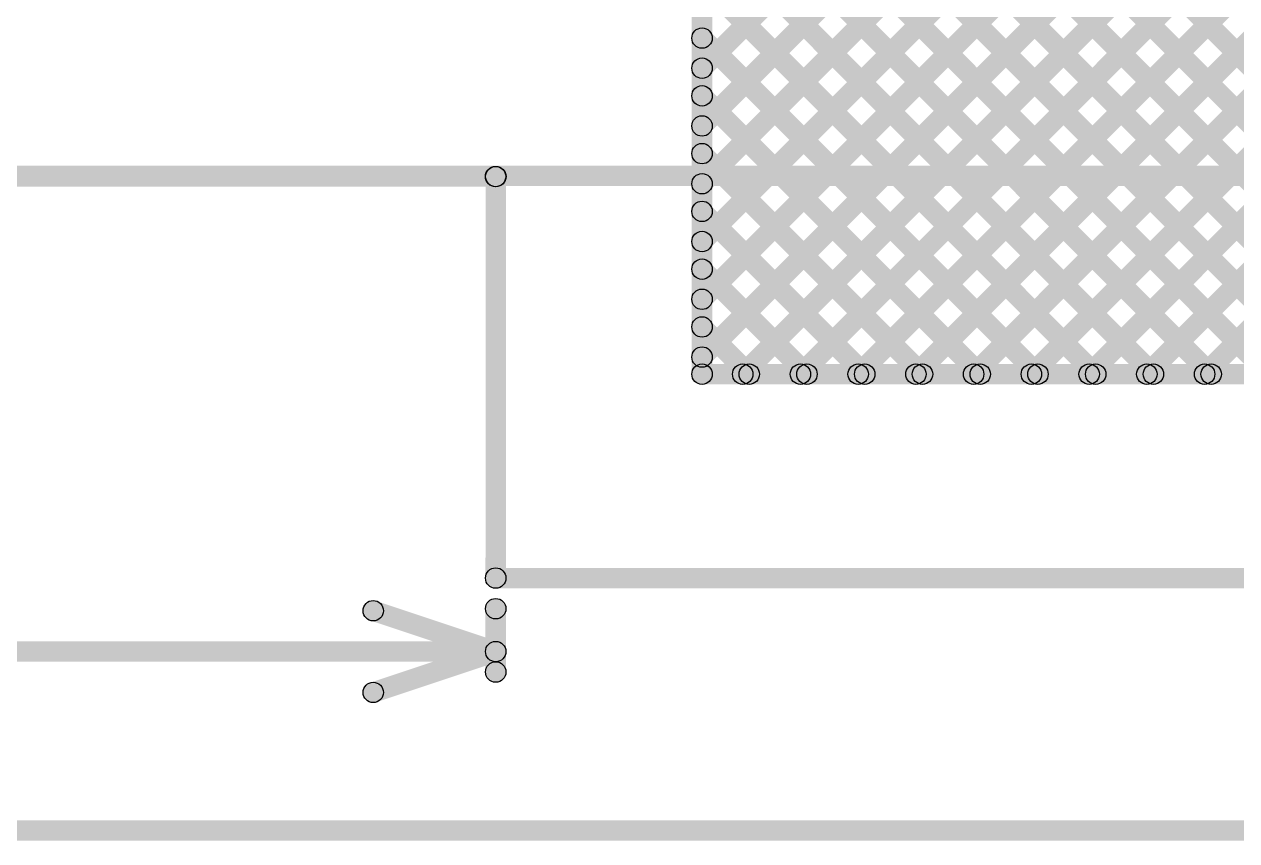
# Model space of a CAD drawing. Header units: millimetres. Extents: x -0.22 to 4.11, y -0.25 to 2.01.
# Drawn here: x 2.363 to 2.956, y -0.214 to 0.186 of the extents above; entities that cross this region are included whole.
import ezdxf

# ---------------------------------------------------------------- set-up
doc = ezdxf.new("R2010")
doc.units = ezdxf.units.MM
doc.header["$MEASUREMENT"] = 0
for name, color, linetype in [('BottomLayer', 5, 'Continuous'), ('Mechanical1', 6, 'Continuous'), ('Mechanical2', 216, 'Continuous'), ('TopLayer', 1, 'Continuous')]:
    doc.layers.add(name, color=color, linetype=linetype)

msp = doc.modelspace()

# ---------------------------------------------------------------- hatches: boundary and pattern name
at = {"layer": 'BottomLayer'}
for points in [[(2.69807, 0.16064), (2.691, 0.16771), (3.74732, 1.22403), (3.75439, 1.21696)], [(2.69807, 0.13236), (2.691, 0.13943), (3.7756, 1.22403), (3.78267, 1.21696)], [(2.69807, 0.16064), (2.691, 0.16771), (3.74732, 1.22403), (3.75439, 1.21696)], [(2.69807, 0.13236), (2.691, 0.13943), (3.7756, 1.22403), (3.78267, 1.21696)], [(2.69807, 0.10407), (2.691, 0.11114), (3.791, 1.21114), (3.79807, 1.20407)], [(2.69807, 0.10407), (2.691, 0.11114), (3.791, 1.21114), (3.79807, 1.20407)], [(2.69807, 0.07579), (2.691, 0.08286), (3.791, 1.18286), (3.79807, 1.17579)], [(2.69807, 0.07579), (2.691, 0.08286), (3.791, 1.18286), (3.79807, 1.17579)], [(2.69807, 0.0475), (2.691, 0.05457), (3.791, 1.15457), (3.79807, 1.1475)], [(2.69807, 0.0475), (2.691, 0.05457), (3.791, 1.15457), (3.79807, 1.1475)], [(2.69807, 0.01922), (2.691, 0.02629), (3.791, 1.12629), (3.79807, 1.11922)], [(2.69807, 0.01922), (2.691, 0.02629), (3.791, 1.12629), (3.79807, 1.11922)], [(2.71799, 0.01085), (2.71091, 0.01792), (3.791, 1.09801), (3.79807, 1.09093)], [(2.71799, 0.01085), (2.71091, 0.01792), (3.791, 1.09801), (3.79807, 1.09093)], [(2.74627, 0.01085), (2.7392, 0.01792), (3.791, 1.06972), (3.79807, 1.06265)], [(2.74627, 0.01085), (2.7392, 0.01792), (3.791, 1.06972), (3.79807, 1.06265)], [(2.77455, 0.01085), (2.76748, 0.01792), (3.791, 1.04144), (3.79807, 1.03437)], [(2.77455, 0.01085), (2.76748, 0.01792), (3.791, 1.04144), (3.79807, 1.03437)], [(2.80284, 0.01085), (2.79577, 0.01792), (3.791, 1.01315), (3.79807, 1.00608)], [(2.80284, 0.01085), (2.79577, 0.01792), (3.791, 1.01315), (3.79807, 1.00608)], [(2.83112, 0.01085), (2.82405, 0.01792), (3.791, 0.98487), (3.79807, 0.9778)], [(2.83112, 0.01085), (2.82405, 0.01792), (3.791, 0.98487), (3.79807, 0.9778)], [(2.85941, 0.01085), (2.85234, 0.01792), (3.791, 0.95658), (3.79807, 0.94951)], [(2.85941, 0.01085), (2.85234, 0.01792), (3.791, 0.95658), (3.79807, 0.94951)], [(2.88769, 0.01085), (2.88062, 0.01792), (3.791, 0.9283), (3.79807, 0.92123)], [(2.88769, 0.01085), (2.88062, 0.01792), (3.791, 0.9283), (3.79807, 0.92123)], [(2.91598, 0.01085), (2.9089, 0.01792), (3.791, 0.90001), (3.79807, 0.89294)], [(2.91598, 0.01085), (2.9089, 0.01792), (3.791, 0.90001), (3.79807, 0.89294)], [(2.2437, 0.87726), (2.25077, 0.88433), (3.11717, 0.01792), (3.1101, 0.01085)], [(2.2437, 0.87726), (2.25077, 0.88433), (3.11717, 0.01792), (3.1101, 0.01085)], [(2.22955, 0.86312), (2.23663, 0.87019), (3.08889, 0.01792), (3.08182, 0.01085)], [(2.22955, 0.86312), (2.23663, 0.87019), (3.08889, 0.01792), (3.08182, 0.01085)], [(2.94426, 0.01085), (2.93719, 0.01792), (3.791, 0.87173), (3.79807, 0.86466)], [(2.94426, 0.01085), (2.93719, 0.01792), (3.791, 0.87173), (3.79807, 0.86466)], [(2.239, 0.82539), (2.24607, 0.83246), (3.06061, 0.01792), (3.05353, 0.01085)], [(2.239, 0.82539), (2.24607, 0.83246), (3.06061, 0.01792), (3.05353, 0.01085)], [(2.239, 0.7971), (2.24607, 0.80418), (3.03232, 0.01792), (3.02525, 0.01085)], [(2.239, 0.7971), (2.24607, 0.80418), (3.03232, 0.01792), (3.02525, 0.01085)], [(2.239, 0.76882), (2.24607, 0.77589), (3.00404, 0.01792), (2.99697, 0.01085)], [(2.239, 0.76882), (2.24607, 0.77589), (3.00404, 0.01792), (2.99697, 0.01085)], [(2.239, 0.74054), (2.24607, 0.74761), (2.97575, 0.01792), (2.96868, 0.01085)], [(2.239, 0.74054), (2.24607, 0.74761), (2.97575, 0.01792), (2.96868, 0.01085)], [(2.239, 0.71225), (2.24607, 0.71932), (2.94747, 0.01792), (2.9404, 0.01085)], [(2.239, 0.71225), (2.24607, 0.71932), (2.94747, 0.01792), (2.9404, 0.01085)], [(2.239, 0.68397), (2.24607, 0.69104), (2.91918, 0.01792), (2.91211, 0.01085)], [(2.239, 0.68397), (2.24607, 0.69104), (2.91918, 0.01792), (2.91211, 0.01085)], [(2.68953, 0.21006), (2.69953, 0.21006), (2.69953, 0.01439), (2.68953, 0.01439)], [(2.68953, 0.21006), (2.69953, 0.21006), (2.69953, 0.01439), (2.68953, 0.01439)], [(2.691, 0.20368), (2.69807, 0.21075), (2.8909, 0.01792), (2.88383, 0.01085)], [(2.691, 0.20368), (2.69807, 0.21075), (2.8909, 0.01792), (2.88383, 0.01085)], [(2.691, 0.1754), (2.69807, 0.18247), (2.86262, 0.01792), (2.85554, 0.01085)], [(2.691, 0.1754), (2.69807, 0.18247), (2.86262, 0.01792), (2.85554, 0.01085)], [(2.691, 0.14711), (2.69807, 0.15419), (2.83433, 0.01792), (2.82726, 0.01085)], [(2.691, 0.14711), (2.69807, 0.15419), (2.83433, 0.01792), (2.82726, 0.01085)], [(2.691, 0.11883), (2.69807, 0.1259), (2.80605, 0.01792), (2.79898, 0.01085)], [(2.691, 0.11883), (2.69807, 0.1259), (2.80605, 0.01792), (2.79898, 0.01085)], [(2.691, 0.09055), (2.69807, 0.09762), (2.77776, 0.01792), (2.77069, 0.01085)], [(2.691, 0.09055), (2.69807, 0.09762), (2.77776, 0.01792), (2.77069, 0.01085)], [(2.691, 0.06226), (2.69807, 0.06933), (2.74948, 0.01792), (2.74241, 0.01085)], [(2.691, 0.06226), (2.69807, 0.06933), (2.74948, 0.01792), (2.74241, 0.01085)], [(2.691, 0.03398), (2.69807, 0.04105), (2.72119, 0.01792), (2.71412, 0.01085)], [(2.691, 0.03398), (2.69807, 0.04105), (2.72119, 0.01792), (2.71412, 0.01085)], [(2.69453, 0.00939), (2.69453, 0.01939), (3.72304, 0.01939), (3.72304, 0.00939)], [(2.69453, 0.00939), (2.69453, 0.01939), (3.72304, 0.01939), (3.72304, 0.00939)]]:
    msp.add_hatch(color=5, dxfattribs=at).paths.add_polyline_path(points)
h = msp.add_hatch(color=5, dxfattribs=at)
edge = h.paths.add_edge_path()
edge.add_arc((2.69453, 0.17893), 0.005, 0, 360)
h = msp.add_hatch(color=5, dxfattribs=at)
edge = h.paths.add_edge_path()
edge.add_arc((2.69453, 0.17893), 0.005, 0, 360)
h = msp.add_hatch(color=5, dxfattribs=at)
edge = h.paths.add_edge_path()
edge.add_arc((2.69453, 0.16418), 0.005, 0, 360)
h = msp.add_hatch(color=5, dxfattribs=at)
edge = h.paths.add_edge_path()
edge.add_arc((2.69453, 0.16418), 0.005, 0, 360)
h = msp.add_hatch(color=5, dxfattribs=at)
edge = h.paths.add_edge_path()
edge.add_arc((2.69453, 0.15065), 0.005, 0, 360)
h = msp.add_hatch(color=5, dxfattribs=at)
edge = h.paths.add_edge_path()
edge.add_arc((2.69453, 0.15065), 0.005, 0, 360)
h = msp.add_hatch(color=5, dxfattribs=at)
edge = h.paths.add_edge_path()
edge.add_arc((2.69453, 0.13589), 0.005, 0, 360)
h = msp.add_hatch(color=5, dxfattribs=at)
edge = h.paths.add_edge_path()
edge.add_arc((2.69453, 0.13589), 0.005, 0, 360)
h = msp.add_hatch(color=5, dxfattribs=at)
edge = h.paths.add_edge_path()
edge.add_arc((2.69453, 0.12237), 0.005, 0, 360)
h = msp.add_hatch(color=5, dxfattribs=at)
edge = h.paths.add_edge_path()
edge.add_arc((2.69453, 0.12237), 0.005, 0, 360)
h = msp.add_hatch(color=5, dxfattribs=at)
edge = h.paths.add_edge_path()
edge.add_arc((2.69453, 0.10761), 0.005, 0, 360)
h = msp.add_hatch(color=5, dxfattribs=at)
edge = h.paths.add_edge_path()
edge.add_arc((2.69453, 0.10761), 0.005, 0, 360)
h = msp.add_hatch(color=5, dxfattribs=at)
edge = h.paths.add_edge_path()
edge.add_arc((2.69453, 0.09408), 0.005, 0, 360)
h = msp.add_hatch(color=5, dxfattribs=at)
edge = h.paths.add_edge_path()
edge.add_arc((2.69453, 0.09408), 0.005, 0, 360)
h = msp.add_hatch(color=5, dxfattribs=at)
edge = h.paths.add_edge_path()
edge.add_arc((2.69453, 0.07932), 0.005, 0, 360)
h = msp.add_hatch(color=5, dxfattribs=at)
edge = h.paths.add_edge_path()
edge.add_arc((2.69453, 0.07932), 0.005, 0, 360)
h = msp.add_hatch(color=5, dxfattribs=at)
edge = h.paths.add_edge_path()
edge.add_arc((2.69453, 0.0658), 0.005, 0, 360)
h = msp.add_hatch(color=5, dxfattribs=at)
edge = h.paths.add_edge_path()
edge.add_arc((2.69453, 0.0658), 0.005, 0, 360)
h = msp.add_hatch(color=5, dxfattribs=at)
edge = h.paths.add_edge_path()
edge.add_arc((2.69453, 0.05104), 0.005, 0, 360)
h = msp.add_hatch(color=5, dxfattribs=at)
edge = h.paths.add_edge_path()
edge.add_arc((2.69453, 0.05104), 0.005, 0, 360)
h = msp.add_hatch(color=5, dxfattribs=at)
edge = h.paths.add_edge_path()
edge.add_arc((2.69453, 0.03751), 0.005, 0, 360)
h = msp.add_hatch(color=5, dxfattribs=at)
edge = h.paths.add_edge_path()
edge.add_arc((2.69453, 0.03751), 0.005, 0, 360)
h = msp.add_hatch(color=5, dxfattribs=at)
edge = h.paths.add_edge_path()
edge.add_arc((2.69453, 0.02275), 0.005, 0, 360)
h = msp.add_hatch(color=5, dxfattribs=at)
edge = h.paths.add_edge_path()
edge.add_arc((2.69453, 0.02275), 0.005, 0, 360)
h = msp.add_hatch(color=5, dxfattribs=at)
edge = h.paths.add_edge_path()
edge.add_arc((2.69453, 0.01439), 0.005, 0, 360)
h = msp.add_hatch(color=5, dxfattribs=at)
edge = h.paths.add_edge_path()
edge.add_arc((2.69453, 0.01439), 0.005, 0, 360)
h = msp.add_hatch(color=5, dxfattribs=at)
edge = h.paths.add_edge_path()
edge.add_arc((2.69453, 0.01439), 0.005, 0, 360)
h = msp.add_hatch(color=5, dxfattribs=at)
edge = h.paths.add_edge_path()
edge.add_arc((2.69453, 0.01439), 0.005, 0, 360)
h = msp.add_hatch(color=5, dxfattribs=at)
edge = h.paths.add_edge_path()
edge.add_arc((2.71445, 0.01439), 0.005, 0, 360)
h = msp.add_hatch(color=5, dxfattribs=at)
edge = h.paths.add_edge_path()
edge.add_arc((2.71445, 0.01439), 0.005, 0, 360)
h = msp.add_hatch(color=5, dxfattribs=at)
edge = h.paths.add_edge_path()
edge.add_arc((2.71766, 0.01439), 0.005, 0, 360)
h = msp.add_hatch(color=5, dxfattribs=at)
edge = h.paths.add_edge_path()
edge.add_arc((2.71766, 0.01439), 0.005, 0, 360)
h = msp.add_hatch(color=5, dxfattribs=at)
edge = h.paths.add_edge_path()
edge.add_arc((2.74273, 0.01439), 0.005, 0, 360)
h = msp.add_hatch(color=5, dxfattribs=at)
edge = h.paths.add_edge_path()
edge.add_arc((2.74273, 0.01439), 0.005, 0, 360)
h = msp.add_hatch(color=5, dxfattribs=at)
edge = h.paths.add_edge_path()
edge.add_arc((2.74594, 0.01439), 0.005, 0, 360)
h = msp.add_hatch(color=5, dxfattribs=at)
edge = h.paths.add_edge_path()
edge.add_arc((2.74594, 0.01439), 0.005, 0, 360)
h = msp.add_hatch(color=5, dxfattribs=at)
edge = h.paths.add_edge_path()
edge.add_arc((2.77102, 0.01439), 0.005, 0, 360)
h = msp.add_hatch(color=5, dxfattribs=at)
edge = h.paths.add_edge_path()
edge.add_arc((2.77102, 0.01439), 0.005, 0, 360)
h = msp.add_hatch(color=5, dxfattribs=at)
edge = h.paths.add_edge_path()
edge.add_arc((2.77423, 0.01439), 0.005, 0, 360)
h = msp.add_hatch(color=5, dxfattribs=at)
edge = h.paths.add_edge_path()
edge.add_arc((2.77423, 0.01439), 0.005, 0, 360)
h = msp.add_hatch(color=5, dxfattribs=at)
edge = h.paths.add_edge_path()
edge.add_arc((2.7993, 0.01439), 0.005, 0, 360)
h = msp.add_hatch(color=5, dxfattribs=at)
edge = h.paths.add_edge_path()
edge.add_arc((2.7993, 0.01439), 0.005, 0, 360)
h = msp.add_hatch(color=5, dxfattribs=at)
edge = h.paths.add_edge_path()
edge.add_arc((2.80251, 0.01439), 0.005, 0, 360)
h = msp.add_hatch(color=5, dxfattribs=at)
edge = h.paths.add_edge_path()
edge.add_arc((2.80251, 0.01439), 0.005, 0, 360)
h = msp.add_hatch(color=5, dxfattribs=at)
edge = h.paths.add_edge_path()
edge.add_arc((2.82759, 0.01439), 0.005, 0, 360)
h = msp.add_hatch(color=5, dxfattribs=at)
edge = h.paths.add_edge_path()
edge.add_arc((2.82759, 0.01439), 0.005, 0, 360)
h = msp.add_hatch(color=5, dxfattribs=at)
edge = h.paths.add_edge_path()
edge.add_arc((2.8308, 0.01439), 0.005, 0, 360)
h = msp.add_hatch(color=5, dxfattribs=at)
edge = h.paths.add_edge_path()
edge.add_arc((2.8308, 0.01439), 0.005, 0, 360)
h = msp.add_hatch(color=5, dxfattribs=at)
edge = h.paths.add_edge_path()
edge.add_arc((2.85587, 0.01439), 0.005, 0, 360)
h = msp.add_hatch(color=5, dxfattribs=at)
edge = h.paths.add_edge_path()
edge.add_arc((2.85587, 0.01439), 0.005, 0, 360)
h = msp.add_hatch(color=5, dxfattribs=at)
edge = h.paths.add_edge_path()
edge.add_arc((2.85908, 0.01439), 0.005, 0, 360)
h = msp.add_hatch(color=5, dxfattribs=at)
edge = h.paths.add_edge_path()
edge.add_arc((2.85908, 0.01439), 0.005, 0, 360)
h = msp.add_hatch(color=5, dxfattribs=at)
edge = h.paths.add_edge_path()
edge.add_arc((2.88416, 0.01439), 0.005, 0, 360)
h = msp.add_hatch(color=5, dxfattribs=at)
edge = h.paths.add_edge_path()
edge.add_arc((2.88416, 0.01439), 0.005, 0, 360)
h = msp.add_hatch(color=5, dxfattribs=at)
edge = h.paths.add_edge_path()
edge.add_arc((2.88736, 0.01439), 0.005, 0, 360)
h = msp.add_hatch(color=5, dxfattribs=at)
edge = h.paths.add_edge_path()
edge.add_arc((2.88736, 0.01439), 0.005, 0, 360)
h = msp.add_hatch(color=5, dxfattribs=at)
edge = h.paths.add_edge_path()
edge.add_arc((2.91244, 0.01439), 0.005, 0, 360)
h = msp.add_hatch(color=5, dxfattribs=at)
edge = h.paths.add_edge_path()
edge.add_arc((2.91244, 0.01439), 0.005, 0, 360)
h = msp.add_hatch(color=5, dxfattribs=at)
edge = h.paths.add_edge_path()
edge.add_arc((2.91565, 0.01439), 0.005, 0, 360)
h = msp.add_hatch(color=5, dxfattribs=at)
edge = h.paths.add_edge_path()
edge.add_arc((2.91565, 0.01439), 0.005, 0, 360)
h = msp.add_hatch(color=5, dxfattribs=at)
edge = h.paths.add_edge_path()
edge.add_arc((2.94072, 0.01439), 0.005, 0, 360)
h = msp.add_hatch(color=5, dxfattribs=at)
edge = h.paths.add_edge_path()
edge.add_arc((2.94072, 0.01439), 0.005, 0, 360)
h = msp.add_hatch(color=5, dxfattribs=at)
edge = h.paths.add_edge_path()
edge.add_arc((2.94393, 0.01439), 0.005, 0, 360)
h = msp.add_hatch(color=5, dxfattribs=at)
edge = h.paths.add_edge_path()
edge.add_arc((2.94393, 0.01439), 0.005, 0, 360)
at = {"layer": 'Mechanical1'}
for points in [[(0.71353, 0.10643), (0.71353, 0.11643), (3.09542, 0.11643), (3.09542, 0.10643)], [(2.53187, -0.10618), (2.53504, -0.0967), (2.59504, -0.1167), (2.59187, -0.12618)], [(2.59845, -0.13144), (2.58845, -0.13144), (2.58845, -0.10044), (2.59845, -0.10044)], [(2.17439, -0.12644), (2.17439, -0.11644), (2.59345, -0.11644), (2.59345, -0.12644)], [(2.53504, -0.14618), (2.53187, -0.1367), (2.59187, -0.1167), (2.59504, -0.12618)], [(2.1743, -0.21406), (2.1743, -0.20406), (3.80877, -0.20406), (3.80877, -0.21406)]]:
    msp.add_hatch(color=6, dxfattribs=at).paths.add_polyline_path(points)
h = msp.add_hatch(color=6, dxfattribs=at)
edge = h.paths.add_edge_path()
edge.add_arc((2.53345, -0.10144), 0.005, 0, 360)
h = msp.add_hatch(color=6, dxfattribs=at)
edge = h.paths.add_edge_path()
edge.add_arc((2.59345, -0.10044), 0.005, 0, 360)
h = msp.add_hatch(color=6, dxfattribs=at)
edge = h.paths.add_edge_path()
edge.add_arc((2.59345, -0.12144), 0.005, 0, 360)
h = msp.add_hatch(color=6, dxfattribs=at)
edge = h.paths.add_edge_path()
edge.add_arc((2.59345, -0.12144), 0.005, 0, 360)
h = msp.add_hatch(color=6, dxfattribs=at)
edge = h.paths.add_edge_path()
edge.add_arc((2.59345, -0.12144), 0.005, 0, 360)
h = msp.add_hatch(color=6, dxfattribs=at)
edge = h.paths.add_edge_path()
edge.add_arc((2.59345, -0.13144), 0.005, 0, 360)
h = msp.add_hatch(color=6, dxfattribs=at)
edge = h.paths.add_edge_path()
edge.add_arc((2.53345, -0.14144), 0.005, 0, 360)
at = {"layer": 'Mechanical2'}
for points in [[(1.21542, 0.10613), (1.21542, 0.11613), (2.59338, 0.11613), (2.59338, 0.10613)], [(2.59845, -0.08544), (2.58845, -0.08543), (2.58853, 0.11113), (2.59853, 0.11113)], [(2.59345, -0.09044), (2.59345, -0.08044), (3.89416, -0.08044), (3.89416, -0.09044)]]:
    msp.add_hatch(color=216, dxfattribs=at).paths.add_polyline_path(points)
h = msp.add_hatch(color=216, dxfattribs=at)
edge = h.paths.add_edge_path()
edge.add_arc((2.59338, 0.11113), 0.005, 0, 360)
h = msp.add_hatch(color=216, dxfattribs=at)
edge = h.paths.add_edge_path()
edge.add_arc((2.59353, 0.11113), 0.005, 0, 360)
h = msp.add_hatch(color=216, dxfattribs=at)
edge = h.paths.add_edge_path()
edge.add_arc((2.59345, -0.08544), 0.005, 0, 360)
h = msp.add_hatch(color=216, dxfattribs=at)
edge = h.paths.add_edge_path()
edge.add_arc((2.59345, -0.08544), 0.005, 0, 360)
at = {"layer": 'TopLayer'}
for points in [[(2.35396, 0.56901), (2.36103, 0.57608), (2.91918, 0.01792), (2.91211, 0.01085)], [(2.35396, 0.56901), (2.36103, 0.57608), (2.91918, 0.01792), (2.91211, 0.01085)], [(2.38224, 0.56901), (2.38931, 0.57608), (2.94747, 0.01792), (2.9404, 0.01085)], [(2.38224, 0.56901), (2.38931, 0.57608), (2.94747, 0.01792), (2.9404, 0.01085)], [(2.41052, 0.56901), (2.41759, 0.57608), (2.97575, 0.01792), (2.96868, 0.01085)], [(2.41052, 0.56901), (2.41759, 0.57608), (2.97575, 0.01792), (2.96868, 0.01085)], [(2.43881, 0.56901), (2.44588, 0.57608), (3.00404, 0.01792), (2.99697, 0.01085)], [(2.43881, 0.56901), (2.44588, 0.57608), (3.00404, 0.01792), (2.99697, 0.01085)], [(2.46709, 0.56901), (2.47416, 0.57608), (3.03232, 0.01792), (3.02525, 0.01085)], [(2.46709, 0.56901), (2.47416, 0.57608), (3.03232, 0.01792), (3.02525, 0.01085)], [(2.49538, 0.56901), (2.50245, 0.57608), (3.06061, 0.01792), (3.05353, 0.01085)], [(2.49538, 0.56901), (2.50245, 0.57608), (3.06061, 0.01792), (3.05353, 0.01085)], [(2.52366, 0.56901), (2.53073, 0.57608), (3.08889, 0.01792), (3.08182, 0.01085)], [(2.52366, 0.56901), (2.53073, 0.57608), (3.08889, 0.01792), (3.08182, 0.01085)], [(2.55195, 0.56901), (2.55902, 0.57608), (3.11717, 0.01792), (3.1101, 0.01085)], [(2.55195, 0.56901), (2.55902, 0.57608), (3.11717, 0.01792), (3.1101, 0.01085)], [(2.69807, 0.16064), (2.691, 0.16771), (3.09937, 0.57608), (3.10644, 0.56901)], [(2.69807, 0.13236), (2.691, 0.13943), (3.12765, 0.57608), (3.13472, 0.56901)], [(2.69807, 0.07579), (2.691, 0.08286), (3.18422, 0.57608), (3.19129, 0.56901)], [(2.69807, 0.10407), (2.691, 0.11114), (3.15594, 0.57608), (3.16301, 0.56901)], [(2.69807, 0.16064), (2.691, 0.16771), (3.09937, 0.57608), (3.10644, 0.56901)], [(2.69807, 0.13236), (2.691, 0.13943), (3.12765, 0.57608), (3.13472, 0.56901)], [(2.69807, 0.07579), (2.691, 0.08286), (3.18422, 0.57608), (3.19129, 0.56901)], [(2.69807, 0.10407), (2.691, 0.11114), (3.15594, 0.57608), (3.16301, 0.56901)], [(2.69807, 0.0475), (2.691, 0.05457), (3.14567, 0.50924), (3.15274, 0.50217)], [(2.69807, 0.0475), (2.691, 0.05457), (3.14567, 0.50924), (3.15274, 0.50217)], [(2.69807, 0.01922), (2.691, 0.02629), (3.14567, 0.48096), (3.15274, 0.47389)], [(2.69807, 0.01922), (2.691, 0.02629), (3.14567, 0.48096), (3.15274, 0.47389)], [(2.71799, 0.01085), (2.71091, 0.01792), (3.14567, 0.45267), (3.15274, 0.4456)], [(2.71799, 0.01085), (2.71091, 0.01792), (3.14567, 0.45267), (3.15274, 0.4456)], [(2.74627, 0.01085), (2.7392, 0.01792), (3.15484, 0.43356), (3.16191, 0.42649)], [(2.74627, 0.01085), (2.7392, 0.01792), (3.15484, 0.43356), (3.16191, 0.42649)], [(2.77455, 0.01085), (2.76748, 0.01792), (3.18312, 0.43356), (3.19019, 0.42649)], [(2.77455, 0.01085), (2.76748, 0.01792), (3.18312, 0.43356), (3.19019, 0.42649)], [(2.80284, 0.01085), (2.79577, 0.01792), (3.21141, 0.43356), (3.21848, 0.42649)], [(2.80284, 0.01085), (2.79577, 0.01792), (3.21141, 0.43356), (3.21848, 0.42649)], [(2.83112, 0.01085), (2.82405, 0.01792), (3.23969, 0.43356), (3.24676, 0.42649)], [(2.83112, 0.01085), (2.82405, 0.01792), (3.23969, 0.43356), (3.24676, 0.42649)], [(2.85941, 0.01085), (2.85234, 0.01792), (3.14567, 0.31125), (3.15274, 0.30418)], [(2.85941, 0.01085), (2.85234, 0.01792), (3.14567, 0.31125), (3.15274, 0.30418)], [(2.88769, 0.01085), (2.88062, 0.01792), (3.14567, 0.28297), (3.15274, 0.2759)], [(2.88769, 0.01085), (2.88062, 0.01792), (3.14567, 0.28297), (3.15274, 0.2759)], [(2.91598, 0.01085), (2.9089, 0.01792), (3.14567, 0.25468), (3.15274, 0.24761)], [(2.91598, 0.01085), (2.9089, 0.01792), (3.14567, 0.25468), (3.15274, 0.24761)], [(2.94426, 0.01085), (2.93719, 0.01792), (3.15598, 0.23671), (3.16305, 0.22964)], [(2.94426, 0.01085), (2.93719, 0.01792), (3.15598, 0.23671), (3.16305, 0.22964)], [(2.68953, 0.21006), (2.69953, 0.21006), (2.69953, 0.01439), (2.68953, 0.01439)], [(2.68953, 0.21006), (2.69953, 0.21006), (2.69953, 0.01439), (2.68953, 0.01439)], [(2.691, 0.20368), (2.69807, 0.21075), (2.8909, 0.01792), (2.88383, 0.01085)], [(2.691, 0.20368), (2.69807, 0.21075), (2.8909, 0.01792), (2.88383, 0.01085)], [(2.691, 0.1754), (2.69807, 0.18247), (2.86262, 0.01792), (2.85554, 0.01085)], [(2.691, 0.1754), (2.69807, 0.18247), (2.86262, 0.01792), (2.85554, 0.01085)], [(2.691, 0.14711), (2.69807, 0.15419), (2.83433, 0.01792), (2.82726, 0.01085)], [(2.691, 0.14711), (2.69807, 0.15419), (2.83433, 0.01792), (2.82726, 0.01085)], [(2.691, 0.11883), (2.69807, 0.1259), (2.80605, 0.01792), (2.79898, 0.01085)], [(2.691, 0.11883), (2.69807, 0.1259), (2.80605, 0.01792), (2.79898, 0.01085)], [(2.691, 0.09055), (2.69807, 0.09762), (2.77776, 0.01792), (2.77069, 0.01085)], [(2.691, 0.09055), (2.69807, 0.09762), (2.77776, 0.01792), (2.77069, 0.01085)], [(2.691, 0.06226), (2.69807, 0.06933), (2.74948, 0.01792), (2.74241, 0.01085)], [(2.691, 0.06226), (2.69807, 0.06933), (2.74948, 0.01792), (2.74241, 0.01085)], [(2.691, 0.03398), (2.69807, 0.04105), (2.72119, 0.01792), (2.71412, 0.01085)], [(2.691, 0.03398), (2.69807, 0.04105), (2.72119, 0.01792), (2.71412, 0.01085)], [(2.69453, 0.00939), (2.69453, 0.01939), (3.72304, 0.01939), (3.72304, 0.00939)], [(2.69453, 0.00939), (2.69453, 0.01939), (3.72304, 0.01939), (3.72304, 0.00939)]]:
    msp.add_hatch(color=1, dxfattribs=at).paths.add_polyline_path(points)
h = msp.add_hatch(color=1, dxfattribs=at)
edge = h.paths.add_edge_path()
edge.add_arc((2.69453, 0.17893), 0.005, 0, 360)
h = msp.add_hatch(color=1, dxfattribs=at)
edge = h.paths.add_edge_path()
edge.add_arc((2.69453, 0.17893), 0.005, 0, 360)
h = msp.add_hatch(color=1, dxfattribs=at)
edge = h.paths.add_edge_path()
edge.add_arc((2.69453, 0.16418), 0.005, 0, 360)
h = msp.add_hatch(color=1, dxfattribs=at)
edge = h.paths.add_edge_path()
edge.add_arc((2.69453, 0.16418), 0.005, 0, 360)
h = msp.add_hatch(color=1, dxfattribs=at)
edge = h.paths.add_edge_path()
edge.add_arc((2.69453, 0.15065), 0.005, 0, 360)
h = msp.add_hatch(color=1, dxfattribs=at)
edge = h.paths.add_edge_path()
edge.add_arc((2.69453, 0.15065), 0.005, 0, 360)
h = msp.add_hatch(color=1, dxfattribs=at)
edge = h.paths.add_edge_path()
edge.add_arc((2.69453, 0.13589), 0.005, 0, 360)
h = msp.add_hatch(color=1, dxfattribs=at)
edge = h.paths.add_edge_path()
edge.add_arc((2.69453, 0.13589), 0.005, 0, 360)
h = msp.add_hatch(color=1, dxfattribs=at)
edge = h.paths.add_edge_path()
edge.add_arc((2.69453, 0.12237), 0.005, 0, 360)
h = msp.add_hatch(color=1, dxfattribs=at)
edge = h.paths.add_edge_path()
edge.add_arc((2.69453, 0.12237), 0.005, 0, 360)
h = msp.add_hatch(color=1, dxfattribs=at)
edge = h.paths.add_edge_path()
edge.add_arc((2.69453, 0.10761), 0.005, 0, 360)
h = msp.add_hatch(color=1, dxfattribs=at)
edge = h.paths.add_edge_path()
edge.add_arc((2.69453, 0.10761), 0.005, 0, 360)
h = msp.add_hatch(color=1, dxfattribs=at)
edge = h.paths.add_edge_path()
edge.add_arc((2.69453, 0.09408), 0.005, 0, 360)
h = msp.add_hatch(color=1, dxfattribs=at)
edge = h.paths.add_edge_path()
edge.add_arc((2.69453, 0.09408), 0.005, 0, 360)
h = msp.add_hatch(color=1, dxfattribs=at)
edge = h.paths.add_edge_path()
edge.add_arc((2.69453, 0.07932), 0.005, 0, 360)
h = msp.add_hatch(color=1, dxfattribs=at)
edge = h.paths.add_edge_path()
edge.add_arc((2.69453, 0.07932), 0.005, 0, 360)
h = msp.add_hatch(color=1, dxfattribs=at)
edge = h.paths.add_edge_path()
edge.add_arc((2.69453, 0.0658), 0.005, 0, 360)
h = msp.add_hatch(color=1, dxfattribs=at)
edge = h.paths.add_edge_path()
edge.add_arc((2.69453, 0.0658), 0.005, 0, 360)
h = msp.add_hatch(color=1, dxfattribs=at)
edge = h.paths.add_edge_path()
edge.add_arc((2.69453, 0.05104), 0.005, 0, 360)
h = msp.add_hatch(color=1, dxfattribs=at)
edge = h.paths.add_edge_path()
edge.add_arc((2.69453, 0.05104), 0.005, 0, 360)
h = msp.add_hatch(color=1, dxfattribs=at)
edge = h.paths.add_edge_path()
edge.add_arc((2.69453, 0.03751), 0.005, 0, 360)
h = msp.add_hatch(color=1, dxfattribs=at)
edge = h.paths.add_edge_path()
edge.add_arc((2.69453, 0.03751), 0.005, 0, 360)
h = msp.add_hatch(color=1, dxfattribs=at)
edge = h.paths.add_edge_path()
edge.add_arc((2.69453, 0.02275), 0.005, 0, 360)
h = msp.add_hatch(color=1, dxfattribs=at)
edge = h.paths.add_edge_path()
edge.add_arc((2.69453, 0.02275), 0.005, 0, 360)
h = msp.add_hatch(color=1, dxfattribs=at)
edge = h.paths.add_edge_path()
edge.add_arc((2.69453, 0.01439), 0.005, 0, 360)
h = msp.add_hatch(color=1, dxfattribs=at)
edge = h.paths.add_edge_path()
edge.add_arc((2.69453, 0.01439), 0.005, 0, 360)
h = msp.add_hatch(color=1, dxfattribs=at)
edge = h.paths.add_edge_path()
edge.add_arc((2.69453, 0.01439), 0.005, 0, 360)
h = msp.add_hatch(color=1, dxfattribs=at)
edge = h.paths.add_edge_path()
edge.add_arc((2.69453, 0.01439), 0.005, 0, 360)
h = msp.add_hatch(color=1, dxfattribs=at)
edge = h.paths.add_edge_path()
edge.add_arc((2.71445, 0.01439), 0.005, 0, 360)
h = msp.add_hatch(color=1, dxfattribs=at)
edge = h.paths.add_edge_path()
edge.add_arc((2.71445, 0.01439), 0.005, 0, 360)
h = msp.add_hatch(color=1, dxfattribs=at)
edge = h.paths.add_edge_path()
edge.add_arc((2.71766, 0.01439), 0.005, 0, 360)
h = msp.add_hatch(color=1, dxfattribs=at)
edge = h.paths.add_edge_path()
edge.add_arc((2.71766, 0.01439), 0.005, 0, 360)
h = msp.add_hatch(color=1, dxfattribs=at)
edge = h.paths.add_edge_path()
edge.add_arc((2.74273, 0.01439), 0.005, 0, 360)
h = msp.add_hatch(color=1, dxfattribs=at)
edge = h.paths.add_edge_path()
edge.add_arc((2.74273, 0.01439), 0.005, 0, 360)
h = msp.add_hatch(color=1, dxfattribs=at)
edge = h.paths.add_edge_path()
edge.add_arc((2.74594, 0.01439), 0.005, 0, 360)
h = msp.add_hatch(color=1, dxfattribs=at)
edge = h.paths.add_edge_path()
edge.add_arc((2.74594, 0.01439), 0.005, 0, 360)
h = msp.add_hatch(color=1, dxfattribs=at)
edge = h.paths.add_edge_path()
edge.add_arc((2.77102, 0.01439), 0.005, 0, 360)
h = msp.add_hatch(color=1, dxfattribs=at)
edge = h.paths.add_edge_path()
edge.add_arc((2.77102, 0.01439), 0.005, 0, 360)
h = msp.add_hatch(color=1, dxfattribs=at)
edge = h.paths.add_edge_path()
edge.add_arc((2.77423, 0.01439), 0.005, 0, 360)
h = msp.add_hatch(color=1, dxfattribs=at)
edge = h.paths.add_edge_path()
edge.add_arc((2.77423, 0.01439), 0.005, 0, 360)
h = msp.add_hatch(color=1, dxfattribs=at)
edge = h.paths.add_edge_path()
edge.add_arc((2.7993, 0.01439), 0.005, 0, 360)
h = msp.add_hatch(color=1, dxfattribs=at)
edge = h.paths.add_edge_path()
edge.add_arc((2.7993, 0.01439), 0.005, 0, 360)
h = msp.add_hatch(color=1, dxfattribs=at)
edge = h.paths.add_edge_path()
edge.add_arc((2.80251, 0.01439), 0.005, 0, 360)
h = msp.add_hatch(color=1, dxfattribs=at)
edge = h.paths.add_edge_path()
edge.add_arc((2.80251, 0.01439), 0.005, 0, 360)
h = msp.add_hatch(color=1, dxfattribs=at)
edge = h.paths.add_edge_path()
edge.add_arc((2.82759, 0.01439), 0.005, 0, 360)
h = msp.add_hatch(color=1, dxfattribs=at)
edge = h.paths.add_edge_path()
edge.add_arc((2.82759, 0.01439), 0.005, 0, 360)
h = msp.add_hatch(color=1, dxfattribs=at)
edge = h.paths.add_edge_path()
edge.add_arc((2.8308, 0.01439), 0.005, 0, 360)
h = msp.add_hatch(color=1, dxfattribs=at)
edge = h.paths.add_edge_path()
edge.add_arc((2.8308, 0.01439), 0.005, 0, 360)
h = msp.add_hatch(color=1, dxfattribs=at)
edge = h.paths.add_edge_path()
edge.add_arc((2.85587, 0.01439), 0.005, 0, 360)
h = msp.add_hatch(color=1, dxfattribs=at)
edge = h.paths.add_edge_path()
edge.add_arc((2.85587, 0.01439), 0.005, 0, 360)
h = msp.add_hatch(color=1, dxfattribs=at)
edge = h.paths.add_edge_path()
edge.add_arc((2.85908, 0.01439), 0.005, 0, 360)
h = msp.add_hatch(color=1, dxfattribs=at)
edge = h.paths.add_edge_path()
edge.add_arc((2.85908, 0.01439), 0.005, 0, 360)
h = msp.add_hatch(color=1, dxfattribs=at)
edge = h.paths.add_edge_path()
edge.add_arc((2.88416, 0.01439), 0.005, 0, 360)
h = msp.add_hatch(color=1, dxfattribs=at)
edge = h.paths.add_edge_path()
edge.add_arc((2.88416, 0.01439), 0.005, 0, 360)
h = msp.add_hatch(color=1, dxfattribs=at)
edge = h.paths.add_edge_path()
edge.add_arc((2.88736, 0.01439), 0.005, 0, 360)
h = msp.add_hatch(color=1, dxfattribs=at)
edge = h.paths.add_edge_path()
edge.add_arc((2.88736, 0.01439), 0.005, 0, 360)
h = msp.add_hatch(color=1, dxfattribs=at)
edge = h.paths.add_edge_path()
edge.add_arc((2.91244, 0.01439), 0.005, 0, 360)
h = msp.add_hatch(color=1, dxfattribs=at)
edge = h.paths.add_edge_path()
edge.add_arc((2.91244, 0.01439), 0.005, 0, 360)
h = msp.add_hatch(color=1, dxfattribs=at)
edge = h.paths.add_edge_path()
edge.add_arc((2.91565, 0.01439), 0.005, 0, 360)
h = msp.add_hatch(color=1, dxfattribs=at)
edge = h.paths.add_edge_path()
edge.add_arc((2.91565, 0.01439), 0.005, 0, 360)
h = msp.add_hatch(color=1, dxfattribs=at)
edge = h.paths.add_edge_path()
edge.add_arc((2.94072, 0.01439), 0.005, 0, 360)
h = msp.add_hatch(color=1, dxfattribs=at)
edge = h.paths.add_edge_path()
edge.add_arc((2.94072, 0.01439), 0.005, 0, 360)
h = msp.add_hatch(color=1, dxfattribs=at)
edge = h.paths.add_edge_path()
edge.add_arc((2.94393, 0.01439), 0.005, 0, 360)
h = msp.add_hatch(color=1, dxfattribs=at)
edge = h.paths.add_edge_path()
edge.add_arc((2.94393, 0.01439), 0.005, 0, 360)

# ---------------------------------------------------------------- linework, layer by layer
at = {"layer": 'BottomLayer'}
for centre in [(2.69453, 0.17893), (2.69453, 0.17893), (2.69453, 0.16418), (2.69453, 0.16418), (2.69453, 0.15065), (2.69453, 0.15065), (2.69453, 0.13589), (2.69453, 0.13589), (2.69453, 0.12237), (2.69453, 0.12237), (2.69453, 0.10761), (2.69453, 0.10761), (2.69453, 0.09408), (2.69453, 0.09408), (2.69453, 0.07932), (2.69453, 0.07932), (2.69453, 0.0658), (2.69453, 0.0658), (2.69453, 0.05104), (2.69453, 0.05104), (2.69453, 0.03751), (2.69453, 0.03751), (2.69453, 0.02275), (2.69453, 0.02275), (2.69453, 0.01439), (2.69453, 0.01439), (2.69453, 0.01439), (2.69453, 0.01439), (2.71445, 0.01439), (2.71445, 0.01439), (2.71766, 0.01439), (2.71766, 0.01439), (2.74273, 0.01439), (2.74273, 0.01439), (2.74594, 0.01439), (2.74594, 0.01439), (2.77102, 0.01439), (2.77102, 0.01439), (2.77423, 0.01439), (2.77423, 0.01439), (2.7993, 0.01439), (2.7993, 0.01439), (2.80251, 0.01439), (2.80251, 0.01439), (2.82759, 0.01439), (2.82759, 0.01439), (2.8308, 0.01439), (2.8308, 0.01439), (2.85587, 0.01439), (2.85587, 0.01439), (2.85908, 0.01439), (2.85908, 0.01439), (2.88416, 0.01439), (2.88416, 0.01439), (2.88736, 0.01439), (2.88736, 0.01439), (2.91244, 0.01439), (2.91244, 0.01439), (2.91565, 0.01439), (2.91565, 0.01439), (2.94072, 0.01439), (2.94072, 0.01439), (2.94393, 0.01439), (2.94393, 0.01439)]:
    msp.add_circle(centre, 0.005, dxfattribs=at)
at = {"layer": 'Mechanical1'}
for centre in [(2.53345, -0.10144), (2.59345, -0.10044), (2.59345, -0.12144), (2.59345, -0.12144), (2.59345, -0.12144), (2.59345, -0.13144), (2.53345, -0.14144)]:
    msp.add_circle(centre, 0.005, dxfattribs=at)
at = {"layer": 'Mechanical2'}
for centre in [(2.59338, 0.11113), (2.59353, 0.11113), (2.59345, -0.08544), (2.59345, -0.08544)]:
    msp.add_circle(centre, 0.005, dxfattribs=at)
at = {"layer": 'TopLayer'}
for centre in [(2.69453, 0.17893), (2.69453, 0.17893), (2.69453, 0.16418), (2.69453, 0.16418), (2.69453, 0.15065), (2.69453, 0.15065), (2.69453, 0.13589), (2.69453, 0.13589), (2.69453, 0.12237), (2.69453, 0.12237), (2.69453, 0.10761), (2.69453, 0.10761), (2.69453, 0.09408), (2.69453, 0.09408), (2.69453, 0.07932), (2.69453, 0.07932), (2.69453, 0.0658), (2.69453, 0.0658), (2.69453, 0.05104), (2.69453, 0.05104), (2.69453, 0.03751), (2.69453, 0.03751), (2.69453, 0.02275), (2.69453, 0.02275), (2.69453, 0.01439), (2.69453, 0.01439), (2.69453, 0.01439), (2.69453, 0.01439), (2.71445, 0.01439), (2.71445, 0.01439), (2.71766, 0.01439), (2.71766, 0.01439), (2.74273, 0.01439), (2.74273, 0.01439), (2.74594, 0.01439), (2.74594, 0.01439), (2.77102, 0.01439), (2.77102, 0.01439), (2.77423, 0.01439), (2.77423, 0.01439), (2.7993, 0.01439), (2.7993, 0.01439), (2.80251, 0.01439), (2.80251, 0.01439), (2.82759, 0.01439), (2.82759, 0.01439), (2.8308, 0.01439), (2.8308, 0.01439), (2.85587, 0.01439), (2.85587, 0.01439), (2.85908, 0.01439), (2.85908, 0.01439), (2.88416, 0.01439), (2.88416, 0.01439), (2.88736, 0.01439), (2.88736, 0.01439), (2.91244, 0.01439), (2.91244, 0.01439), (2.91565, 0.01439), (2.91565, 0.01439), (2.94072, 0.01439), (2.94072, 0.01439), (2.94393, 0.01439), (2.94393, 0.01439)]:
    msp.add_circle(centre, 0.005, dxfattribs=at)

doc.saveas('drawing.dxf')
